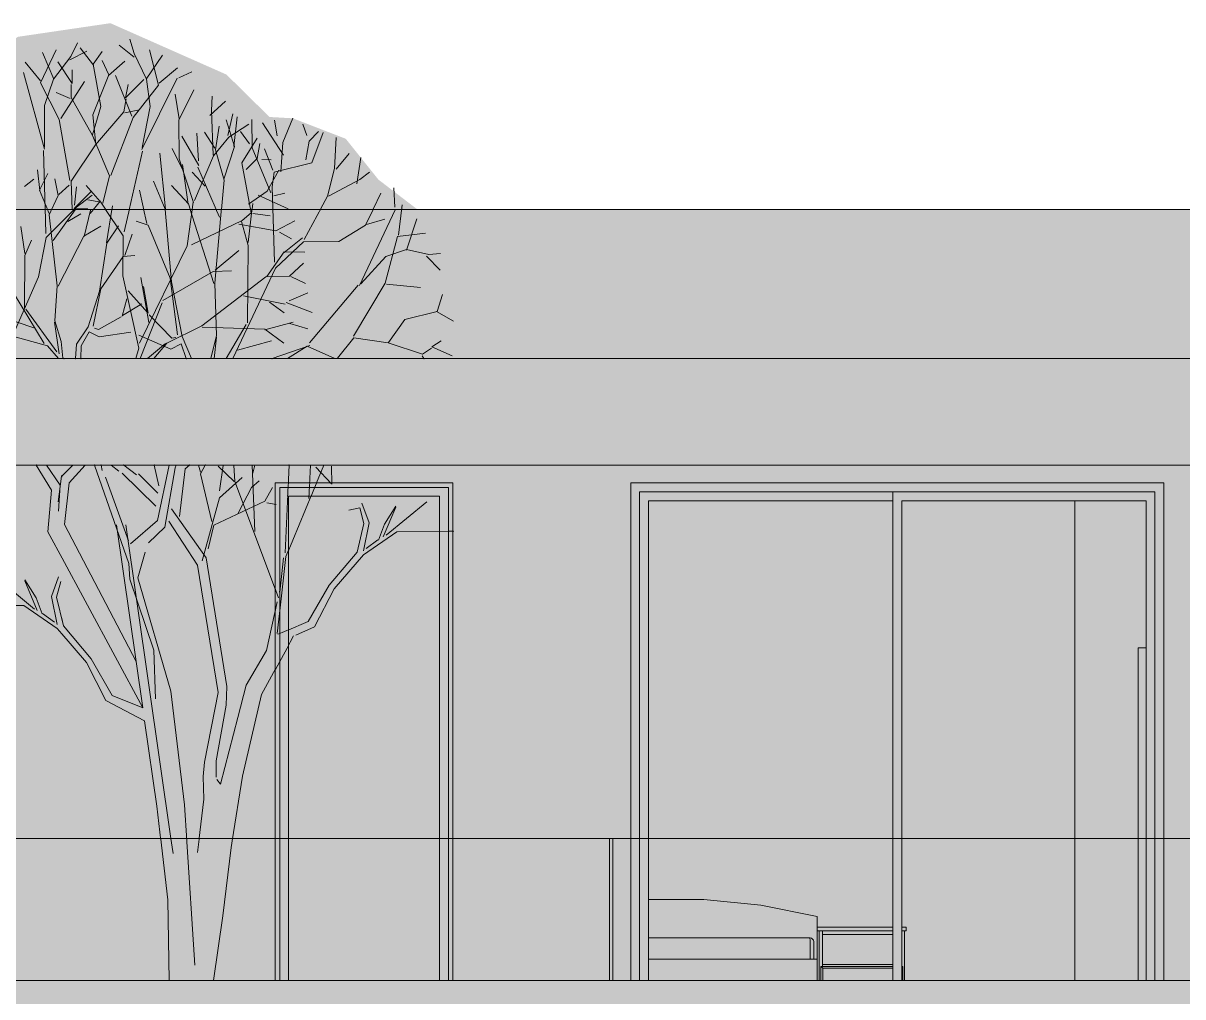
# Model space of a CAD drawing. Header units: centimetres. Extents: x -4381 to 5639, y -3920 to 4826.
# Drawn here: x 63.75 to 70.27, y 14.23 to 19.7 of the extents above; entities that cross this region are included whole.
import ezdxf
from ezdxf.xclip import XClip

# ---------------------------------------------------------------- set-up
doc = ezdxf.new("R2010")
doc.units = ezdxf.units.CM
doc.header["$MEASUREMENT"] = 0
doc.header["$XCLIPFRAME"] = 0
doc.set_wipeout_variables(frame=1)
doc.linetypes.add('Wipeout_Contour', pattern=[100, 0, -100])
for name, color, linetype, lineweight, true_color in [('00-TREES_Pen_No__185', 7, 'Continuous', 5, 0xbce39b), ('03-Personnages.2D_Pen_No__58', 7, 'Continuous', 5, 0xdf0000), ('Dalles_Pen_No__61', 7, 'Continuous', 5, 0x6a6a6a), ('Mur de clôture_Pen_No__112', 7, 'Continuous', 5, 0xd5aaaa), ('MURS CLOTURE_Pen_No__183', 7, 'Continuous', 5, 0xcaedab), ('Structural - Bearing_Pen_No__102', 7, 'Continuous', 5, 0xcccccc), ('Structural - Bearing_Pen_No__112', 7, 'Continuous', 5, 0xd5aaaa), ('Structural - Bearing_Pen_No__61', 7, 'Continuous', 5, 0x6a6a6a)]:
    doc.layers.add(name, color=color, linetype=linetype, lineweight=lineweight, true_color=true_color)
for name, color, linetype, lineweight in [('01- MOBILIER_Pen_No__1', 7, 'Continuous', 5), ('0_Pen_No__1', 7, 'Continuous', 5), ('Dalles_Pen_No__1', 7, 'Continuous', 5), ('Mur de clôture_Pen_No__7', 7, 'Continuous', 5), ('Structural - Bearing_Pen_No__1', 7, 'Continuous', 5), ('Structural - Bearing_Pen_No__18', 9, 'Continuous', 5), ('Structural - Bearing_Pen_No__7', 7, 'Continuous', 5), ('trees_Pen_No__1', 7, 'Continuous', 5)]:
    doc.layers.add(name, color=color, linetype=linetype, lineweight=lineweight)
for name, color, linetype in [('Dalles', 7, 'Continuous'), ('Drawing & Figure', 7, 'Continuous'), ('Mur de clôture', 7, 'Continuous'), ('Structural - Bearing', 7, 'Continuous')]:
    doc.layers.add(name, color=color, linetype=linetype)

# ---------------------------------------------------------------- blocks, each defined once
blk = doc.blocks.new('Drawing_10_10', base_point=(-363.0919, 10.6179))
at = {"layer": 'trees_Pen_No__1', "linetype": 'Continuous', "ltscale": 10}
for p, q in [((64.0541, 19.5931), (64.016, 19.5172)), ((64.3725, 19.5139), (64.2885, 19.5808)), ((64.3496, 19.6153), (64.3723, 19.5335)), ((63.8462, 19.3687), (63.9348, 19.5547)), ((63.9217, 19.3891), (63.8568, 19.5393)), ((64.016, 19.5172), (63.919, 19.3903)), ((64.012, 19.498), (64.1073, 19.5475)), ((64.1436, 19.4689), (64.0689, 19.5666)), ((64.1931, 19.5451), (64.1424, 19.474)), ((64.3723, 19.5335), (64.4429, 19.3902)), ((64.4401, 19.3895), (64.5328, 19.5244)), ((64.5102, 19.3549), (64.4592, 19.5546)), ((63.8452, 19.3806), (63.7594, 19.4851)), ((63.9435, 19.4869), (64.0243, 19.3646)), ((64.1424, 19.474), (64.1863, 19.2351)), ((64.194, 19.494), (64.23, 19.4144)), ((64.2279, 19.4097), (64.3201, 19.4911)), ((64.5135, 19.3664), (64.6179, 19.4524)), ((63.7509, 19.428), (63.8684, 18.9958)), ((63.919, 19.3903), (63.8686, 19.2419)), ((64.0243, 19.3646), (64.0248, 19.4414)), ((64.23, 19.4144), (64.1408, 19.1885)), ((64.3592, 19.1807), (64.2688, 19.4096)), ((64.4277, 19.3886), (64.3248, 19.2843)), ((64.6152, 19.3947), (64.4163, 18.9934)), ((64.4429, 19.3902), (64.4637, 19.2349)), ((64.6252, 19.3971), (64.6984, 19.431)), ((63.9518, 19.1633), (63.8462, 19.3687)), ((64.0127, 19.2802), (63.9336, 19.3144)), ((63.9607, 19.1686), (64.0936, 19.3757)), ((64.0194, 19.3594), (64.018, 19.2865)), ((64.3248, 19.2843), (64.3391, 19.3597)), ((64.3668, 19.1739), (64.5102, 19.3549)), ((64.7091, 19.3302), (64.6253, 19.1583)), ((64.018, 19.2865), (64.1386, 19.0727)), ((64.3286, 19.2782), (64.3159, 19.2064)), ((64.6266, 19.1658), (64.6037, 19.3046)), ((64.8876, 19.2649), (64.7984, 19.1844)), ((64.8126, 19.2948), (64.808, 19.2135)), ((63.8686, 19.2419), (63.8684, 19.0077)), ((64.1863, 19.2351), (64.1388, 19.0756)), ((64.1408, 19.1885), (64.1566, 19.0228)), ((64.3159, 19.2064), (64.1562, 19.02)), ((64.3199, 19.1992), (64.4041, 19.2175)), ((64.4637, 19.2349), (64.4187, 19.0051)), ((64.808, 19.2135), (64.8171, 18.9626)), ((64.9286, 19.1947), (64.8994, 19.0717)), ((64.0114, 18.819), (63.9518, 19.1633)), ((64.2418, 18.8476), (64.3668, 19.1739)), ((64.6253, 19.1583), (64.6263, 18.9411)), ((64.8506, 19.1258), (64.831, 18.9915)), ((64.9371, 19.0114), (64.8911, 19.1601)), ((64.9061, 19.0625), (65.0177, 19.137)), ((64.9345, 19.011), (64.9518, 19.1772)), ((65.0367, 19.004), (65.0348, 19.1633)), ((65.2132, 18.9615), (65.0958, 19.1441)), ((65.1772, 19.0713), (65.1637, 19.1582)), ((65.2658, 19.1694), (65.21, 19.0338)), ((65.3443, 19.072), (65.322, 19.1373)), ((64.1386, 19.0727), (64.2348, 18.8452)), ((64.7366, 18.9047), (64.6411, 19.0683)), ((64.7353, 18.9308), (64.7261, 19.085)), ((64.8268, 19.001), (64.7683, 19.0913)), ((64.8199, 18.9577), (64.9061, 19.0625)), ((65.0229, 19.0252), (64.9719, 19.0955)), ((65.0657, 19.0569), (64.9786, 18.9181)), ((65.4107, 19.096), (65.3571, 19.0416)), ((65.436, 19.0897), (65.3735, 18.9187)), ((65.501, 18.8871), (65.5096, 19.0621)), ((64.1562, 19.02), (64.0179, 18.8153)), ((64.6459, 18.8811), (64.587, 18.9997)), ((64.831, 18.9915), (64.8791, 18.8209)), ((64.8782, 18.8268), (64.9371, 19.0114)), ((65.1421, 18.7509), (65.0367, 19.004)), ((65.0802, 19.0283), (65.066, 18.9429)), ((65.1539, 18.8768), (65.107, 18.9973)), ((65.21, 19.0338), (65.1993, 18.8686)), ((65.3571, 19.0416), (65.3385, 18.9357)), ((64.6263, 18.9411), (64.7066, 18.695)), ((64.7126, 18.7067), (64.8199, 18.9577)), ((65.066, 18.9429), (65.0039, 18.8815)), ((65.0913, 18.9384), (65.1433, 18.935)), ((65.5837, 18.9722), (65.51, 18.8825)), ((65.6479, 18.9495), (65.6265, 18.8008)), ((63.8433, 18.7635), (63.8284, 18.8785)), ((63.8407, 18.7641), (63.8878, 18.858)), ((64.7725, 18.7868), (64.6993, 18.8669)), ((65.1872, 18.8779), (65.1206, 18.7601)), ((65.1605, 18.8668), (65.149, 18.7843)), ((65.3735, 18.9187), (65.1605, 18.8668)), ((65.4617, 18.732), (65.501, 18.8871)), ((65.6973, 18.8659), (65.6429, 18.8255)), ((63.7566, 18.7861), (63.8077, 18.8262)), ((63.9272, 18.8288), (63.9447, 18.7351)), ((63.9489, 18.7409), (64.0075, 18.7934)), ((64.2348, 18.8452), (64.197, 18.6911)), ((65.6429, 18.8255), (65.4662, 18.7305)), ((64.1821, 18.7011), (64.1033, 18.7907)), ((65.1586, 18.7337), (65.2212, 18.7489)), ((64.1862, 18.6968), (64.1119, 18.7108))]:
    blk.add_line(p, q, dxfattribs=at)
at = {"color": 254, "linetype": 'Wipeout_Contour', "lineweight": 0, "ltscale": 1011.34748}
blk.add_wipeout([(55.8299, 17.0562), (63.414, 17.0562), (63.6669, 16.9762), (63.6669, 17.2179), (61.6669, 17.2179), (61.6669, 17.8179), (90.2669, 17.8179), (90.2669, 17.5562), (90.5136, 17.5562), (95.2031, 18.0562), (96.0934, 18.0562), (96.0934, 18.6562), (55.8299, 18.6562)], dxfattribs=at).dxf.layer = 'Mur de clôture'
at = {"color": 254, "linetype": 'Wipeout_Contour', "lineweight": 0, "ltscale": 275.613456}
blk.add_wipeout([(61.6669, 14.3179), (61.6669, 14.1179), (73.1669, 14.1179), (73.1669, 14.3179)], dxfattribs=at).dxf.layer = 'Structural - Bearing'
at = {"layer": 'Mur de clôture_Pen_No__112', "linetype": 'Continuous', "ltscale": 10}
blk.add_hatch(color=256, dxfattribs=at).paths.add_polyline_path([(55.8299, 17.0562), (63.414, 17.0562), (63.6669, 16.9762), (63.6669, 17.2179), (61.6669, 17.2179), (61.6669, 17.8179), (90.2669, 17.8179), (90.2669, 17.5562), (90.5136, 17.5562), (95.2031, 18.0562), (96.0934, 18.0562), (96.0934, 18.6562), (55.8299, 18.6562)])
at = {"layer": 'Structural - Bearing_Pen_No__61', "linetype": 'Continuous', "ltscale": 10}
blk.add_hatch(color=256, dxfattribs=at).paths.add_polyline_path([(61.6669, 14.3179), (61.6669, 14.1179), (73.1669, 14.1179), (73.1669, 14.3179)])
at = {"layer": 'Mur de clôture_Pen_No__7', "linetype": 'Continuous', "ltscale": 10}
blk.add_line((55.8299, 18.6562), (96.0934, 18.6562), dxfattribs=at)
at = {"layer": 'trees_Pen_No__1', "linetype": 'Continuous', "ltscale": 10}
for p, q in [((63.8756, 18.5219), (63.863, 18.9886)), ((64.3177, 18.5298), (64.4202, 18.9853)), ((64.5497, 18.6587), (64.5183, 18.9733)), ((64.6763, 18.6856), (64.6442, 18.9092)), ((64.8534, 18.613), (64.7316, 18.8939)), ((64.9786, 18.9181), (65.0307, 18.6384)), ((64.0179, 18.8153), (64.0252, 18.6569)), ((64.547, 18.6583), (64.482, 18.8163)), ((64.8791, 18.8209), (64.8262, 18.2413)), ((63.8962, 18.6305), (63.8407, 18.7641)), ((63.9447, 18.7351), (63.8952, 18.6266)), ((64.0362, 18.6624), (64.1322, 18.7591)), ((64.0379, 18.6798), (64.0489, 18.7829)), ((64.0417, 18.6638), (64.1364, 18.7364)), ((64.4435, 18.5783), (64.4025, 18.7641)), ((64.6786, 18.688), (64.5831, 18.791)), ((65.1206, 18.7601), (65.0162, 18.6866)), ((65.0717, 18.7375), (65.2394, 18.6607)), ((65.149, 18.7843), (65.1637, 18.3602)), ((65.3296, 18.4876), (65.4617, 18.732)), ((65.7614, 18.7482), (65.6749, 18.5676)), ((65.8398, 18.6689), (65.8351, 18.7773)), ((64.125, 18.6331), (64.1844, 18.7046)), ((64.3112, 18.5078), (64.1862, 18.6968)), ((64.2166, 18.4683), (64.2515, 18.6766)), ((64.671, 18.451), (64.7057, 18.6971)), ((64.821, 18.2405), (64.6786, 18.688)), ((65.0143, 18.47), (65.0402, 18.6891)), ((65.8614, 18.5125), (65.8807, 18.6831)), ((63.8777, 18.499), (64.0369, 18.6603)), ((63.8952, 18.6266), (63.9396, 18.2265)), ((63.9178, 18.4821), (64.0411, 18.6543)), ((63.9995, 18.5879), (64.0723, 18.6313)), ((64.0369, 18.6603), (64.1124, 18.6597)), ((64.0926, 18.5052), (64.127, 18.6518)), ((64.5836, 18.2496), (64.547, 18.6583)), ((65.0307, 18.6384), (64.9811, 18.5943)), ((65.04, 18.634), (65.1383, 18.6207)), ((65.8419, 18.6551), (65.6412, 18.2292)), ((65.6795, 18.5723), (65.7841, 18.602)), ((65.9055, 18.4282), (65.9631, 18.6044)), ((63.758, 18.409), (63.7353, 18.5611)), ((64.0904, 18.5071), (64.1855, 18.5628)), ((64.2192, 18.4677), (64.2851, 18.5651)), ((64.452, 18.5674), (64.3851, 18.5898)), ((64.5763, 18.2707), (64.452, 18.5674)), ((64.9811, 18.5943), (64.696, 18.4572)), ((64.9619, 18.5736), (65.1712, 18.5371)), ((65.0139, 18.4534), (64.9769, 18.588)), ((65.1712, 18.5371), (65.2768, 18.5931)), ((65.6749, 18.5676), (65.5245, 18.4765)), ((63.7581, 18.3977), (63.7961, 18.4834)), ((63.8356, 18.2782), (63.8777, 18.499)), ((63.9448, 18.2251), (64.0904, 18.5071)), ((64.178, 18.1963), (64.2192, 18.4677)), ((64.3098, 18.283), (64.3112, 18.5078)), ((64.3198, 18.3982), (64.3625, 18.518)), ((65.1691, 18.3255), (65.3256, 18.4746)), ((65.1907, 18.5281), (65.2577, 18.4913)), ((65.2172, 18.4146), (65.3196, 18.4966)), ((65.5245, 18.4765), (65.3239, 18.4749)), ((65.7847, 18.2425), (65.8547, 18.5034)), ((65.8547, 18.5034), (66.0122, 18.5228)), ((64.4024, 17.9043), (64.671, 18.451)), ((64.8289, 18.3145), (64.9625, 18.4264)), ((65.0103, 18.019), (65.0139, 18.4534)), ((65.1189, 18.2784), (65.2164, 18.418)), ((65.2164, 18.418), (65.333, 18.4161)), ((65.9049, 18.4321), (65.7897, 18.3927)), ((66.0309, 18.4024), (65.9049, 18.4321)), ((66.0961, 18.408), (66.0309, 18.4024)), ((63.756, 18.1031), (63.7581, 18.3977)), ((64.1855, 18.2096), (64.3114, 18.3921)), ((64.3114, 18.3921), (64.3773, 18.3974)), ((65.3268, 18.354), (65.2464, 18.2809)), ((65.7897, 18.3927), (65.6483, 18.2372)), ((66.0173, 18.3943), (66.0957, 18.315)), ((63.8661, 17.9028), (63.6041, 18.334)), ((63.6681, 17.8958), (63.8356, 18.2782)), ((64.4003, 17.8754), (64.3098, 18.283)), ((64.4549, 18.0214), (64.4114, 18.2734)), ((64.5336, 18.1447), (64.8181, 18.3079)), ((64.6165, 17.9514), (64.5763, 18.2707)), ((65.1146, 18.2774), (64.7545, 18.0008)), ((64.8181, 18.3079), (64.9216, 18.312)), ((65.2464, 18.2809), (65.1146, 18.2774)), ((65.2543, 18.2793), (65.3374, 18.2407)), ((63.9396, 18.2265), (63.9268, 18.0291)), ((64.1419, 17.9993), (64.1855, 18.2096)), ((64.452, 18.0724), (64.4261, 18.2221)), ((64.6437, 17.9413), (64.5836, 18.2496)), ((64.8262, 18.2413), (64.8355, 17.9477)), ((65.3589, 17.9056), (65.634, 18.2308)), ((65.6074, 17.9433), (65.7847, 18.2425)), ((65.7924, 18.2356), (65.9851, 18.2169)), ((64.1151, 17.9965), (64.178, 18.1963)), ((64.3049, 18.057), (64.3323, 18.1545)), ((64.4488, 18.076), (64.3393, 18.1991)), ((64.9882, 18.17), (65.2224, 18.1236)), ((65.2452, 18.1416), (65.3504, 18.1868)), ((66.1076, 18.1774), (66.078, 18.0821)), ((63.9381, 17.8559), (63.7634, 18.0955)), ((64.3081, 18.059), (64.4172, 18.1262)), ((65.1354, 18.1345), (65.2177, 18.0743)), ((65.2275, 18.1337), (65.3739, 18.0767)), ((66.078, 18.0821), (65.8962, 18.0368)), ((66.074, 18.0815), (66.1701, 18.0271)), ((63.808, 17.9911), (63.6214, 18.0539)), ((63.9268, 18.0291), (63.9623, 17.9142)), ((64.1732, 17.9818), (64.2994, 18.0516)), ((64.5843, 17.9325), (64.4575, 18.0631)), ((65.1078, 17.9798), (65.2679, 18.0223)), ((65.2487, 18.0141), (65.3506, 17.9854)), ((65.8962, 18.0368), (65.8043, 17.908)), ((63.8847, 17.8899), (63.575, 17.9752)), ((64.0479, 17.8994), (64.1151, 17.9965)), ((64.1201, 17.9677), (64.0753, 17.8884)), ((64.1763, 17.9398), (64.1201, 17.9677)), ((64.1499, 17.9877), (64.1732, 17.9818)), ((64.3547, 17.9661), (64.1763, 17.9398)), ((64.3997, 17.9495), (64.5804, 17.8713)), ((64.7545, 18.0008), (64.5576, 17.9048)), ((64.7561, 17.9941), (65.1084, 17.9835)), ((65.1084, 17.9835), (65.2149, 17.9043)), ((64.5804, 17.8713), (64.6379, 17.9001)), ((64.6081, 17.936), (64.5843, 17.9325)), ((64.9554, 17.8655), (65.146, 17.9168)), ((65.8024, 17.9066), (65.6084, 17.9333)), ((66.0478, 17.884), (66.1005, 17.9173))]:
    blk.add_line(p, q, dxfattribs=at)
at = {"color": 254, "linetype": 'Wipeout_Contour', "lineweight": 0, "ltscale": 263.362757}
blk.add_wipeout([(63.9669, 17.2179), (63.6669, 17.2179), (63.6669, 15.1179), (63.9669, 15.1179)], dxfattribs=at).dxf.layer = 'Structural - Bearing'
at = {"layer": 'Structural - Bearing_Pen_No__112', "linetype": 'Continuous', "ltscale": 10}
blk.add_hatch(color=256, dxfattribs=at).paths.add_polyline_path([(63.9669, 17.2179), (63.6669, 17.2179), (63.6669, 15.1179), (63.9669, 15.1179)])
at = {"layer": 'trees_Pen_No__1', "linetype": 'Continuous', "ltscale": 10}
for p, q in [((63.908, 17.0769), (63.8873, 16.8422)), ((63.8124, 16.4084), (63.5828, 16.5961)), ((63.7576, 16.5731), (63.821, 16.471)), ((63.8275, 16.4002), (63.758, 16.5662)), ((63.821, 16.471), (63.8547, 16.3812)), ((63.7521, 16.4278), (63.4309, 16.432)), ((63.9241, 16.335), (63.8577, 16.3839))]:
    blk.add_line(p, q, dxfattribs=at)
at = {"color": 254, "linetype": 'Wipeout_Contour', "lineweight": 0, "ltscale": 278.548799}
blk.add_wipeout([(61.6669, 17.6179), (61.6669, 17.2179), (73.1669, 17.2179), (73.1669, 17.6179)], dxfattribs=at).dxf.layer = 'Dalles'
at = {"layer": 'Dalles_Pen_No__61', "linetype": 'Continuous', "ltscale": 10}
blk.add_hatch(color=256, dxfattribs=at).paths.add_polyline_path([(61.6669, 17.6179), (61.6669, 17.2179), (73.1669, 17.2179), (73.1669, 17.6179)])
at = {"layer": 'trees_Pen_No__1', "linetype": 'Continuous', "ltscale": 10}
blk.add_line((63.8221, 17.2179), (63.908, 17.0769), dxfattribs=at)
blk.add_point((63.8221, 17.2179), dxfattribs=at)
at = {"color": 254, "linetype": 'Wipeout_Contour', "lineweight": 0, "ltscale": 278.852587}
blk.add_wipeout([(61.6669, 17.8179), (61.6669, 17.6179), (73.1669, 17.6179), (73.1669, 17.8179)], dxfattribs=at).dxf.layer = 'Structural - Bearing'
at = {"color": 254, "linetype": 'Wipeout_Contour', "lineweight": 0, "ltscale": 830.991259}
blk.add_wipeout([(63.9669, 15.1179), (65.1669, 15.1179), (65.1669, 17.1179), (66.1669, 17.1179), (66.1669, 15.1179), (67.1669, 15.1179), (67.1669, 17.1179), (70.1669, 17.1179), (70.1669, 15.1179), (71.1669, 15.1179), (71.1669, 17.2179), (63.9669, 17.2179)], dxfattribs=at).dxf.layer = 'Structural - Bearing'
at = {"layer": 'MURS CLOTURE_Pen_No__183', "linetype": 'Continuous', "lineweight": 0, "ltscale": 10, "true_color": 0xd1ebba}
blk.add_hatch(color=254, dxfattribs=at).paths.add_polyline_path([(62.8625, 18.6615), (62.8159, 18.1544), (63.0432, 17.8179), (65.7398, 17.8179), (66.1772, 17.8179), (66.2173, 17.9461), (66.1407, 18.2474), (66.0079, 18.6252), (65.7475, 18.8244), (65.5636, 19.0542), (65.2658, 19.1694), (65.1347, 19.1767), (64.8924, 19.4155), (64.2395, 19.7045), (63.7191, 19.6279), (63.373, 19.3902), (63.2574, 19.1584), (63.2494, 19.1624), (63.2188, 19.0812), (62.959, 18.7932), (62.9643, 18.7813)])
at = {"layer": 'Structural - Bearing_Pen_No__112', "linetype": 'Continuous', "ltscale": 10}
blk.add_hatch(color=256, dxfattribs=at).paths.add_polyline_path([(63.9669, 15.1179), (65.1669, 15.1179), (65.1669, 17.1179), (66.1669, 17.1179), (66.1669, 15.1179), (67.1669, 15.1179), (67.1669, 17.1179), (70.1669, 17.1179), (70.1669, 15.1179), (71.1669, 15.1179), (71.1669, 17.2179), (63.9669, 17.2179)])
at = {"layer": 'Structural - Bearing_Pen_No__61', "linetype": 'Continuous', "ltscale": 10}
blk.add_hatch(color=256, dxfattribs=at).paths.add_polyline_path([(61.6669, 17.8179), (61.6669, 17.6179), (73.1669, 17.6179), (73.1669, 17.8179)])
at = {"layer": '0_Pen_No__1', "linetype": 'Continuous', "ltscale": 10}
for p, q in [((61.6669, 17.8179), (73.1769, 17.8179)), ((61.6669, 17.8179), (73.1669, 17.8179)), ((61.6669, 17.2179), (73.1769, 17.2179)), ((61.6669, 17.2179), (73.1669, 17.2179))]:
    blk.add_line(p, q, dxfattribs=at)
at = {"layer": 'Dalles_Pen_No__1', "linetype": 'Continuous', "ltscale": 10}
blk.add_line((73.1669, 17.2179), (61.6669, 17.2179), dxfattribs=at)
at = {"layer": 'Structural - Bearing_Pen_No__1', "linetype": 'Continuous', "ltscale": 10}
blk.add_line((73.1669, 17.8179), (61.6669, 17.8179), dxfattribs=at)
at = {"layer": 'trees_Pen_No__1', "linetype": 'Continuous', "ltscale": 10}
for p, q in [((64.9277, 17.8179), (65.1691, 18.3255)), ((64.4067, 17.8179), (64.5305, 18.1318)), ((63.9507, 17.8442), (63.9254, 18.0223)), ((64.8917, 17.8179), (65.0026, 18.0095)), ((64.8355, 17.9477), (64.8047, 17.8179)), ((63.9469, 17.8179), (63.8847, 17.8899)), ((63.9623, 17.9142), (63.9721, 17.8189)), ((64.0433, 17.8179), (64.0479, 17.8994)), ((64.0753, 17.8884), (64.0739, 17.8179)), ((64.4475, 17.8179), (64.5503, 17.9026)), ((64.5576, 17.9048), (64.4831, 17.8179)), ((64.6379, 17.9001), (64.6664, 17.8179)), ((64.6955, 17.8179), (64.6437, 17.9413)), ((64.8232, 17.8179), (64.8367, 17.9373)), ((65.1493, 17.8179), (65.3611, 17.8917)), ((65.235, 17.8179), (65.3462, 17.8879)), ((65.3462, 17.8879), (65.5022, 17.8179)), ((65.6084, 17.9333), (65.5166, 17.8193)), ((65.9963, 17.8427), (65.8024, 17.9066)), ((66.1632, 17.8323), (66.0478, 17.884)), ((63.9781, 17.8179), (63.9758, 17.8207)), ((64.3826, 17.8179), (64.4003, 17.8754)), ((65.994, 17.8332), (66.0035, 17.8179)), ((66.0461, 17.8755), (65.9963, 17.8427)), ((63.9568, 17.1059), (63.8799, 17.2179)), ((63.9643, 17.1562), (64.0274, 17.2179)), ((64.0978, 17.2179), (64.0066, 17.1184)), ((64.1491, 17.2179), (64.3434, 16.6649)), ((64.1925, 17.1877), (64.187, 17.2179)), ((64.2871, 17.1833), (64.244, 17.2179)), ((64.3049, 17.1724), (64.4948, 16.9869)), ((64.3149, 17.2179), (64.3866, 17.1636)), ((64.3978, 17.1688), (64.507, 17.0596)), ((64.5119, 17.1014), (64.486, 17.2179)), ((64.5698, 17.2179), (64.5039, 16.9063)), ((64.5462, 16.8681), (64.6035, 17.202)), ((64.6035, 17.202), (64.6095, 17.2179)), ((64.629, 16.9289), (64.6609, 17.1973)), ((64.6609, 17.2164), (64.6609, 17.2179)), ((64.6609, 17.1973), (64.6838, 17.2179)), ((64.7461, 17.1781), (64.7359, 17.2179)), ((64.7461, 17.1685), (64.7735, 17.2179)), ((64.81, 16.9002), (64.7461, 17.1685)), ((64.9354, 17.1251), (64.8465, 17.2124)), ((64.8525, 17.0727), (64.8738, 17.2164)), ((64.9395, 17.1251), (64.9332, 17.2179)), ((65.0526, 16.8451), (65.0374, 17.2179)), ((65.0405, 17.1724), (65.0512, 17.2179)), ((65.4285, 17.216), (65.4288, 17.2179)), ((63.9451, 17.0107), (63.9643, 17.1562)), ((63.9476, 16.9594), (63.9568, 17.1059)), ((64.0066, 17.1184), (63.9816, 16.8841)), ((64.3417, 16.7915), (64.2126, 17.1496)), ((64.8525, 17.0344), (64.9803, 17.1493)), ((65.0335, 17.0918), (65.0761, 17.1302)), ((64.7567, 16.6798), (64.8525, 17.0344)), ((64.959, 16.9481), (65.0335, 17.0918)), ((64.5838, 16.9724), (64.7778, 16.696)), ((64.8206, 16.881), (65.108, 17.0152)), ((64.5039, 16.9063), (64.3517, 16.7745)), ((64.5676, 16.9033), (64.7293, 16.656)), ((63.8873, 16.8422), (64.4214, 15.8521)), ((63.9816, 16.8841), (64.3839, 16.1124)), ((64.4214, 15.8521), (64.2736, 16.8817)), ((64.4531, 16.7815), (64.5462, 16.8681)), ((64.7887, 16.7469), (64.8206, 16.881)), ((64.4345, 16.7282), (64.3947, 16.5833)), ((64.3434, 16.6649), (64.3494, 16.5756)), ((64.7293, 16.656), (64.8465, 15.9395)), ((64.7778, 16.696), (64.895, 15.9722)), ((63.9076, 16.4783), (63.948, 16.5892)), ((64.3494, 16.5756), (64.4835, 16.1762)), ((64.3947, 16.5833), (64.579, 15.9463)), ((63.9602, 16.5627), (63.9369, 16.4745)), ((63.9394, 16.3213), (63.9076, 16.4783)), ((63.9369, 16.4745), (63.9755, 16.3136)), ((63.9396, 16.2987), (63.7521, 16.4278)), ((63.9755, 16.3136), (64.1314, 16.1283)), ((64.105, 16.1068), (63.9396, 16.2987)), ((64.1314, 16.1283), (64.2503, 15.9227)), ((64.4835, 16.1762), (64.4934, 15.903)), ((65.1173, 16.1759), (65.0041, 15.9795)), ((64.2145, 15.8931), (64.105, 16.1068)), ((64.2503, 15.9227), (64.4214, 15.8521)), ((64.579, 15.9463), (64.6566, 15.3075)), ((64.8465, 15.9395), (64.7697, 15.5467)), ((64.895, 15.9722), (64.891, 15.8668)), ((65.0041, 15.9795), (64.9556, 15.7977)), ((65.0905, 15.9277), (64.983, 15.4675)), ((64.4318, 15.7793), (64.2145, 15.8931)), ((64.891, 15.8668), (64.8344, 15.554)), ((64.9556, 15.7977), (64.8586, 15.4231)), ((64.5007, 15.2994), (64.4318, 15.7793)), ((64.7697, 15.5467), (64.7616, 15.4667)), ((64.8344, 15.554), (64.8344, 15.4631)), ((64.7616, 15.4667), (64.7656, 15.3394)), ((64.8586, 15.4231), (64.8384, 15.4485))]:
    blk.add_line(p, q, dxfattribs=at)
for p in [(63.9781, 17.8179), (64.0433, 17.8179), (64.0739, 17.8179), (64.6664, 17.8179), (65.1493, 17.8179), (66.0035, 17.8179), (64.1491, 17.2179), (64.187, 17.2179), (64.3149, 17.2179), (64.486, 17.2179), (64.6838, 17.2179), (64.7735, 17.2179), (65.245, 17.2179)]:
    blk.add_point(p, dxfattribs=at)
at = {"color": 254, "linetype": 'Wipeout_Contour', "lineweight": 0, "ltscale": 275.99549}
blk.add_wipeout([(61.9469, 14.3179), (72.8669, 14.3179), (72.8669, 15.1179), (61.9469, 15.1179)], dxfattribs=at).dxf.layer = 'Structural - Bearing'
at = {"layer": 'Structural - Bearing_Pen_No__102', "linetype": 'Continuous', "ltscale": 10}
blk.add_hatch(color=256, dxfattribs=at).paths.add_polyline_path([(61.9469, 14.3179), (72.8669, 14.3179), (72.8669, 15.1179), (61.9469, 15.1179)])
at = {"layer": '01- MOBILIER_Pen_No__1', "linetype": 'Continuous', "ltscale": 10}
for p, q in [((67.2669, 14.7739), (67.5785, 14.7739)), ((67.5785, 14.7739), (67.9001, 14.7418)), ((67.9001, 14.7418), (68.2169, 14.6779)), ((68.2169, 14.6779), (68.2169, 14.6179)), ((68.6419, 14.6179), (68.2169, 14.6179)), ((68.2169, 14.5979), (68.2169, 14.6179)), ((68.7169, 14.6179), (68.6919, 14.6179)), ((68.7169, 14.5979), (68.7169, 14.6179)), ((67.2669, 14.5579), (68.1749, 14.5579)), ((68.1757, 14.5563), (68.1749, 14.5579)), ((68.1749, 14.5579), (68.1766, 14.5579)), ((68.1767, 14.5455), (68.1757, 14.5563)), ((68.1769, 14.5579), (68.1766, 14.5579)), ((68.1766, 14.5579), (68.1769, 14.5579)), ((68.1771, 14.5578), (68.1769, 14.5579)), ((68.1845, 14.5563), (68.1771, 14.5578)), ((68.1845, 14.5563), (68.1954, 14.5455)), ((68.2169, 14.5979), (68.2169, 14.4379)), ((68.6419, 14.5979), (68.2169, 14.5979)), ((68.2269, 14.3179), (68.2269, 14.5979)), ((68.2469, 14.5779), (68.2469, 14.5979)), ((68.2469, 14.4079), (68.2469, 14.5779)), ((68.6419, 14.5779), (68.2469, 14.5779)), ((68.7169, 14.5979), (68.6919, 14.5979)), ((68.7069, 14.3179), (68.7069, 14.5979)), ((68.1769, 14.5379), (68.1767, 14.5455)), ((68.1769, 14.4679), (68.1769, 14.5379)), ((68.1954, 14.5455), (68.1969, 14.5379)), ((68.1969, 14.5379), (68.1969, 14.4679)), ((68.2169, 14.4379), (67.2669, 14.4379)), ((68.1769, 14.4679), (68.1769, 14.4379)), ((68.1969, 14.4379), (68.1969, 14.4679)), ((68.2169, 14.3179), (68.2169, 14.4379)), ((68.6419, 14.3979), (68.2374, 14.3979)), ((68.2374, 14.3979), (68.2374, 14.3179)), ((68.2474, 14.3879), (68.2374, 14.3979)), ((68.6419, 14.4079), (68.2469, 14.4079)), ((68.2469, 14.3979), (68.2469, 14.4079)), ((68.6419, 14.3879), (68.2474, 14.3879)), ((68.2474, 14.3879), (68.2474, 14.3179)), ((68.6974, 14.3979), (68.6919, 14.3979)), ((68.6974, 14.3979), (68.6919, 14.3924)), ((68.6974, 14.3179), (68.6974, 14.3979))]:
    blk.add_line(p, q, dxfattribs=at)
at = {"layer": 'Structural - Bearing_Pen_No__1', "linetype": 'Continuous', "ltscale": 10}
for p, q in [((67.0469, 15.1179), (67.0469, 14.3179)), ((67.0669, 14.3179), (67.0669, 15.1179)), ((73.1669, 14.3179), (61.6669, 14.3179))]:
    blk.add_line(p, q, dxfattribs=at)
at = {"layer": 'trees_Pen_No__1', "linetype": 'Continuous', "ltscale": 10}
for p, q in [((64.5919, 15.0322), (64.3264, 16.8817)), ((64.983, 15.4675), (64.9186, 15.0657)), ((64.7656, 15.3394), (64.7293, 15.0376)), ((64.5632, 14.7713), (64.5007, 15.2994)), ((64.6566, 15.3075), (64.7136, 14.4051)), ((64.9186, 15.0657), (64.8716, 14.6823)), ((64.5707, 14.3179), (64.5632, 14.7713)), ((64.8716, 14.6823), (64.8204, 14.3179))]:
    blk.add_line(p, q, dxfattribs=at)
at = {"color": 254, "linetype": 'Wipeout_Contour', "lineweight": 0, "ltscale": 268.573973}
blk.add_wipeout([(65.1669, 17.0679), (65.1669, 15.1179), (65.1919, 15.1179), (65.1919, 17.0679)], dxfattribs=at).dxf.layer = 'Structural - Bearing'
at = {"color": 254, "linetype": 'Wipeout_Contour', "lineweight": 0, "ltscale": 272.361631}
blk.add_wipeout([(66.1669, 17.0679), (66.1419, 17.0679), (66.1419, 15.1179), (66.1669, 15.1179)], dxfattribs=at).dxf.layer = 'Structural - Bearing'
at = {"color": 254, "linetype": 'Wipeout_Contour', "lineweight": 0, "ltscale": 276.395433}
blk.add_wipeout([(67.1669, 17.0679), (67.1669, 15.1179), (67.2169, 15.1179), (67.2169, 17.0679)], dxfattribs=at).dxf.layer = 'Structural - Bearing'
at = {"color": 254, "linetype": 'Wipeout_Contour', "lineweight": 0, "ltscale": 287.883293}
blk.add_wipeout([(70.1669, 17.0679), (70.1169, 17.0679), (70.1169, 15.1179), (70.1669, 15.1179)], dxfattribs=at).dxf.layer = 'Structural - Bearing'
at = {"layer": 'Structural - Bearing_Pen_No__18', "linetype": 'Continuous', "ltscale": 10}
for points in [[(65.1669, 17.0679), (65.1669, 15.1179), (65.1919, 15.1179), (65.1919, 17.0679)], [(66.1669, 17.0679), (66.1419, 17.0679), (66.1419, 15.1179), (66.1669, 15.1179)], [(67.1669, 17.0679), (67.1669, 15.1179), (67.2169, 15.1179), (67.2169, 17.0679)], [(70.1669, 17.0679), (70.1169, 17.0679), (70.1169, 15.1179), (70.1669, 15.1179)]]:
    blk.add_hatch(color=256, dxfattribs=at).paths.add_polyline_path(points)
at = {"color": 254, "linetype": 'Wipeout_Contour', "lineweight": 0, "ltscale": 542.585246}
blk.add_wipeout([(66.1669, 17.1179), (65.1669, 17.1179), (65.1669, 17.0679), (65.1919, 17.0679), (65.1919, 17.0929), (66.1419, 17.0929), (66.1419, 17.0679), (66.1669, 17.0679)], dxfattribs=at).dxf.layer = 'Structural - Bearing'
at = {"color": 254, "linetype": 'Wipeout_Contour', "lineweight": 0, "ltscale": 424.325346}
blk.add_wipeout([(67.2169, 17.0679), (70.1169, 17.0679), (70.1669, 17.0679), (70.1669, 17.1179), (67.1669, 17.1179), (67.1669, 17.0679)], dxfattribs=at).dxf.layer = 'Structural - Bearing'
at = {"color": 254, "linetype": 'Wipeout_Contour', "lineweight": 0, "ltscale": 276.565528}
blk.add_wipeout([(67.2169, 17.0179), (67.2169, 15.1179), (67.2669, 15.1179), (67.2669, 17.0179)], dxfattribs=at).dxf.layer = 'Structural - Bearing'
at = {"color": 254, "linetype": 'Wipeout_Contour', "lineweight": 0, "ltscale": 287.664907}
blk.add_wipeout([(70.1169, 17.0179), (70.0669, 17.0179), (70.0669, 15.1179), (70.1169, 15.1179)], dxfattribs=at).dxf.layer = 'Structural - Bearing'
at = {"layer": 'Structural - Bearing_Pen_No__18', "linetype": 'Continuous', "ltscale": 10}
for points in [[(66.1669, 17.1179), (65.1669, 17.1179), (65.1669, 17.0679), (65.1919, 17.0679), (65.1919, 17.0929), (66.1419, 17.0929), (66.1419, 17.0679), (66.1669, 17.0679)], [(67.2169, 17.0679), (70.1169, 17.0679), (70.1669, 17.0679), (70.1669, 17.1179), (67.1669, 17.1179), (67.1669, 17.0679)], [(67.2169, 17.0179), (67.2169, 15.1179), (67.2669, 15.1179), (67.2669, 17.0179)], [(70.1169, 17.0179), (70.0669, 17.0179), (70.0669, 15.1179), (70.1169, 15.1179)]]:
    blk.add_hatch(color=256, dxfattribs=at).paths.add_polyline_path(points)
at = {"layer": 'Structural - Bearing_Pen_No__1', "linetype": 'Continuous', "ltscale": 10}
for p, q in [((67.1669, 17.1179), (67.1669, 14.3179)), ((70.1669, 17.1179), (67.1669, 17.1179)), ((70.1669, 14.3179), (70.1669, 17.1179))]:
    blk.add_line(p, q, dxfattribs=at)
at = {"layer": 'trees_Pen_No__1', "linetype": 'Continuous', "ltscale": 10}
blk.add_line((65.108, 17.0152), (65.1506, 17.0918), dxfattribs=at)
at = {"color": 254, "linetype": 'Wipeout_Contour', "lineweight": 0, "ltscale": 268.706948}
blk.add_wipeout([(65.1919, 17.0429), (65.1919, 15.1179), (65.2419, 15.1179), (65.2419, 17.0429)], dxfattribs=at).dxf.layer = 'Structural - Bearing'
at = {"color": 254, "linetype": 'Wipeout_Contour', "lineweight": 0, "ltscale": 272.203409}
blk.add_wipeout([(66.0919, 17.0429), (66.0919, 15.1179), (66.1419, 15.1179), (66.1419, 17.0429)], dxfattribs=at).dxf.layer = 'Structural - Bearing'
at = {"color": 254, "linetype": 'Wipeout_Contour', "lineweight": 0, "ltscale": 349.858667}
blk.add_wipeout([(67.2169, 17.0179), (67.2669, 17.0179), (68.6419, 17.0179), (68.6419, 17.0679), (67.2169, 17.0679)], dxfattribs=at).dxf.layer = 'Structural - Bearing'
at = {"layer": 'Structural - Bearing_Pen_No__18', "linetype": 'Continuous', "ltscale": 10}
for points in [[(65.1919, 17.0429), (65.1919, 15.1179), (65.2419, 15.1179), (65.2419, 17.0429)], [(66.0919, 17.0429), (66.0919, 15.1179), (66.1419, 15.1179), (66.1419, 17.0429)], [(67.2169, 17.0179), (67.2669, 17.0179), (68.6419, 17.0179), (68.6419, 17.0679), (67.2169, 17.0679)]]:
    blk.add_hatch(color=256, dxfattribs=at).paths.add_polyline_path(points)
at = {"layer": 'Structural - Bearing_Pen_No__1', "linetype": 'Continuous', "ltscale": 10}
blk.add_line((67.2169, 17.0679), (67.2169, 14.3179), dxfattribs=at)
at = {"layer": 'trees_Pen_No__1', "linetype": 'Continuous', "ltscale": 10}
for p, q in [((65.1187, 17.0056), (65.1719, 16.996)), ((65.1779, 16.4487), (65.1173, 16.1759))]:
    blk.add_line(p, q, dxfattribs=at)
at = {"color": 254, "linetype": 'Wipeout_Contour', "lineweight": 0, "ltscale": 406.83626}
blk.add_wipeout([(65.1919, 17.0429), (65.2419, 17.0429), (66.0919, 17.0429), (66.1419, 17.0429), (66.1419, 17.0929), (65.1919, 17.0929)], dxfattribs=at).dxf.layer = 'Structural - Bearing'
at = {"color": 254, "linetype": 'Wipeout_Contour', "lineweight": 0, "ltscale": 279.334578}
blk.add_wipeout([(67.2669, 17.0179), (67.2669, 15.1179), (68.6419, 15.1179), (68.6419, 17.0179)], dxfattribs=at).dxf.layer = 'Structural - Bearing'
at = {"layer": 'Structural - Bearing_Pen_No__102', "linetype": 'Continuous', "ltscale": 10}
blk.add_hatch(color=256, dxfattribs=at).paths.add_polyline_path([(67.2669, 17.0179), (67.2669, 15.1179), (68.6419, 15.1179), (68.6419, 17.0179)])
at = {"layer": 'Structural - Bearing_Pen_No__18', "linetype": 'Continuous', "ltscale": 10}
blk.add_hatch(color=256, dxfattribs=at).paths.add_polyline_path([(65.1919, 17.0429), (65.2419, 17.0429), (66.0919, 17.0429), (66.1419, 17.0429), (66.1419, 17.0929), (65.1919, 17.0929)])
at = {"layer": 'Structural - Bearing_Pen_No__1', "linetype": 'Continuous', "ltscale": 10}
for p, q in [((65.1669, 17.1179), (66.1669, 17.1179)), ((65.1669, 14.3179), (65.1669, 17.1179)), ((66.1669, 17.1179), (66.1669, 14.3179)), ((65.1919, 17.0929), (65.1919, 17.0429)), ((66.1419, 17.0929), (65.1919, 17.0929)), ((65.1919, 17.0429), (65.1919, 14.3179)), ((66.1419, 17.0429), (66.1419, 17.0929)), ((66.1419, 14.3179), (66.1419, 17.0429)), ((67.2669, 17.0179), (67.2669, 14.3179))]:
    blk.add_line(p, q, dxfattribs=at)
at = {"layer": 'trees_Pen_No__1', "linetype": 'Continuous', "ltscale": 10}
for p, q in [((65.4836, 17.113), (65.395, 17.2057)), ((65.4862, 17.1104), (65.4844, 17.2116)), ((65.186, 16.4705), (64.9395, 17.1251))]:
    blk.add_line(p, q, dxfattribs=at)
at = {"color": 254, "linetype": 'Wipeout_Contour', "lineweight": 0, "ltscale": 270.452411}
blk.add_wipeout([(65.2419, 15.1179), (66.0919, 15.1179), (66.0919, 17.0429), (65.2419, 17.0429)], dxfattribs=at).dxf.layer = 'Structural - Bearing'
at = {"color": 254, "linetype": 'Wipeout_Contour', "lineweight": 0, "ltscale": 282.112224}
blk.add_wipeout([(68.6419, 17.0179), (68.6419, 15.1179), (68.6919, 15.1179), (68.6919, 17.0179)], dxfattribs=at).dxf.layer = 'Structural - Bearing'
at = {"layer": '00-TREES_Pen_No__185', "linetype": 'Continuous', "lineweight": 0, "ltscale": 10, "true_color": 0xcce6a1}
blk.add_hatch(color=71, dxfattribs=at).paths.add_polyline_path([(63.3416, 16.6638), (63.3265, 16.4117), (63.4412, 16.1205), (63.5736, 15.9352), (63.8352, 15.8484), (64.0579, 15.7884), (64.3183, 15.8337), (64.4347, 15.9343), (64.5353, 16.0971), (64.5944, 16.2624), (64.6114, 16.4307), (64.7667, 16.4751), (64.8761, 16.5713), (65.0336, 16.4655), (65.1424, 16.4142), (65.2881, 16.3814), (65.4267, 16.383), (65.5425, 16.4245), (65.6369, 16.525), (65.7065, 16.6568), (65.8196, 16.6174), (65.9653, 16.5948), (66.0802, 16.6359), (66.1605, 16.7383), (66.1605, 16.8908), (66.1108, 17.0681), (66.0222, 17.1603), (65.8945, 17.2179), (65.6817, 17.1568), (65.5805, 17.1796), (65.5515, 17.2179), (63.8133, 17.2179), (63.8012, 17.1744), (63.8603, 17.0628), (63.7399, 17.0212), (63.4642, 16.868)])
at = {"layer": 'MURS CLOTURE_Pen_No__183', "linetype": 'Continuous', "lineweight": 0, "ltscale": 10, "true_color": 0xd1ebba}
blk.add_hatch(color=254, dxfattribs=at).paths.add_polyline_path([(63.7005, 17.2179), (63.8069, 17.0833), (64.0611, 16.9858), (64.1763, 16.968), (64.3359, 16.9385), (64.4423, 16.9503), (64.5807, 17.0689), (64.716, 16.9657), (64.8586, 16.8372), (65.0116, 16.4894), (65.1495, 16.4511), (65.3318, 16.5765), (65.5085, 16.8788), (65.63, 17.2179)])
at = {"layer": 'Structural - Bearing_Pen_No__102', "linetype": 'Continuous', "ltscale": 10}
blk.add_hatch(color=256, dxfattribs=at).paths.add_polyline_path([(65.2419, 15.1179), (66.0919, 15.1179), (66.0919, 17.0429), (65.2419, 17.0429)])
at = {"layer": 'Structural - Bearing_Pen_No__18', "linetype": 'Continuous', "ltscale": 10}
blk.add_hatch(color=256, dxfattribs=at).paths.add_polyline_path([(68.6419, 17.0179), (68.6419, 15.1179), (68.6919, 15.1179), (68.6919, 17.0179)])
at = {"layer": 'Structural - Bearing_Pen_No__1', "linetype": 'Continuous', "ltscale": 10}
for p, q in [((65.2419, 14.3179), (65.2419, 17.0429)), ((65.2419, 17.0429), (66.0919, 17.0429)), ((66.0919, 17.0429), (66.0919, 14.3179)), ((67.0469, 15.1179), (61.9669, 15.1179))]:
    blk.add_line(p, q, dxfattribs=at)
at = {"layer": 'trees_Pen_No__1', "linetype": 'Continuous', "ltscale": 10}
for p, q in [((65.2224, 16.7251), (65.245, 17.2179)), ((65.2264, 16.7032), (65.4409, 17.2179)), ((65.3558, 17.0306), (65.3653, 17.2179)), ((65.581, 16.9644), (65.6424, 16.9772)), ((65.6424, 16.9772), (65.6657, 16.8891)), ((65.6951, 16.8929), (65.6546, 17.0038)), ((65.7751, 16.8148), (65.8446, 16.9808)), ((65.845, 16.9877), (65.7816, 16.8856)), ((65.7902, 16.823), (66.0198, 17.0107)), ((65.6657, 16.8891), (65.6272, 16.7282)), ((65.663, 16.7133), (65.8506, 16.8424)), ((65.6632, 16.7359), (65.6951, 16.8929)), ((65.7816, 16.8856), (65.748, 16.7958)), ((65.8506, 16.8424), (66.1717, 16.8466)), ((65.6785, 16.7496), (65.7449, 16.7985)), ((65.6272, 16.7282), (65.4712, 16.5429)), ((65.4977, 16.5214), (65.663, 16.7133)), ((65.1779, 16.2704), (65.2264, 16.7032)), ((65.1901, 16.5032), (65.2143, 16.696)), ((65.4712, 16.5429), (65.3523, 16.3373)), ((65.3881, 16.3077), (65.4977, 16.5214)), ((65.3523, 16.3373), (65.1813, 16.2667)), ((65.2702, 16.2567), (65.0905, 15.9277)), ((65.2825, 16.2606), (65.3881, 16.3077))]:
    blk.add_line(p, q, dxfattribs=at)
at = {"color": 254, "linetype": 'Wipeout_Contour', "lineweight": 0, "ltscale": 428.408011}
blk.add_wipeout([(70.1169, 17.0679), (68.6419, 17.0679), (68.6419, 17.0179), (68.6919, 17.0179), (70.0669, 17.0179), (70.1169, 17.0179)], dxfattribs=at).dxf.layer = 'Structural - Bearing'
at = {"layer": 'Structural - Bearing_Pen_No__18', "linetype": 'Continuous', "ltscale": 10}
blk.add_hatch(color=256, dxfattribs=at).paths.add_polyline_path([(70.1169, 17.0679), (68.6419, 17.0679), (68.6419, 17.0179), (68.6919, 17.0179), (70.0669, 17.0179), (70.1169, 17.0179)])
at = {"layer": 'Structural - Bearing_Pen_No__1', "linetype": 'Continuous', "ltscale": 10}
for p, q in [((68.6419, 17.0679), (67.2169, 17.0679)), ((68.6419, 17.0179), (68.6419, 17.0679)), ((68.6419, 17.0679), (70.1169, 17.0679)), ((70.1169, 17.0679), (70.1169, 17.0179)), ((68.6419, 17.0179), (67.2669, 17.0179)), ((68.6419, 14.3179), (68.6419, 17.0179)), ((70.1169, 17.0179), (70.1169, 14.3179))]:
    blk.add_line(p, q, dxfattribs=at)
at = {"color": 254, "linetype": 'Wipeout_Contour', "lineweight": 0, "ltscale": 284.884429}
blk.add_wipeout([(68.6919, 17.0179), (68.6919, 15.1179), (70.0669, 15.1179), (70.0669, 17.0179)], dxfattribs=at).dxf.layer = 'Structural - Bearing'
at = {"layer": '03-Personnages.2D_Pen_No__58', "linetype": 'Continuous', "lineweight": 0, "ltscale": 10, "true_color": 0x6f0000}
h = blk.add_hatch(color=16, dxfattribs=at)
h.paths.add_polyline_path([(68.9486, 15.304, 0.12113), (68.9489, 15.2801, 0.199335), (68.9634, 15.2627, 0.06482), (68.9816, 15.256, -0.007477), (68.9846, 15.2552, -0.043662), (68.9866, 15.2545, 0.093657), (68.9887, 15.2539, 0.058441), (68.991, 15.254, 0.060027), (68.9959, 15.2554, 0.044746), (69.0014, 15.2582, 0.065108), (69.1313, 15.2556, -0.143091), (69.1712, 15.2514, -0.070529), (69.1796, 15.246, -0.057343), (69.1821, 15.2434, 0.023531), (69.187, 15.225, -0.046376), (69.1898, 15.2073, 0.025139), (69.1914, 15.196, 0.050387), (69.1926, 15.1919, 0.050211), (69.1934, 15.1904, 0.080187), (69.1944, 15.1893, 0.045481), (69.2116, 15.1795), (69.2067, 15.1657), (69.2073, 15.1629), (69.2079, 15.1598, 0.0319), (69.2056, 15.1551, 0.043991), (69.2042, 15.151, 0.046408), (69.204, 15.1491, 0.088304), (69.2042, 15.1476), (69.1968, 15.1279, 0.112451), (69.1952, 15.1226, 0.046019), (69.1953, 15.1179), (69.4846, 15.1179), (69.4844, 15.1193), (69.4857, 15.1316), (69.4783, 15.182), (69.482, 15.2029), (69.4844, 15.2114), (69.4844, 15.2655), (69.4943, 15.2422, -0.01627), (69.5057, 15.2089, -0.073299), (69.514, 15.1643, -0.028657), (69.5132, 15.1364, -0.059164), (69.511, 15.1255, -0.065348), (69.5091, 15.1217, -0.112519), (69.5065, 15.1193, -0.007098), (69.5039, 15.1179), (69.5485, 15.1179), (69.5489, 15.1217, 0.005867), (69.5489, 15.124, 0.020323), (69.5483, 15.1574, -0.025907), (69.5508, 15.2484), (69.552, 15.252), (69.5533, 15.2557, 0.012187), (69.5514, 15.2755, 0.016581), (69.5491, 15.2915, 0.058975), (69.5459, 15.3036, -0.032631), (69.5367, 15.3262, -0.048383), (69.5287, 15.3614, 0.042328), (69.5232, 15.3862, 0.00482), (69.5132, 15.4219, 0.034863), (69.4734, 15.547, 0.185858), (69.4328, 15.5863, -0.030191), (69.4105, 15.5989, 0.008087), (69.3928, 15.6092, 0.016866), (69.3858, 15.6129, 0.019997), (69.3831, 15.614, 0.047718), (69.3812, 15.6146), (69.3504, 15.6158, 0.052389), (69.3475, 15.6161, 0.014219), (69.343, 15.6162, 0.010356), (69.3314, 15.6157, 0.006435), (69.316, 15.6146), (69.3166, 15.6171), (69.3172, 15.6195), (69.3222, 15.622), (69.3271, 15.6244, 0.109808), (69.3351, 15.6263, 0.070936), (69.3426, 15.6313, 0.070546), (69.355, 15.6465, 0.049405), (69.3664, 15.6687, 0.036985), (69.3756, 15.6714, 0.045632), (69.383, 15.6749, 0.111766), (69.3885, 15.6798, 0.06449), (69.3912, 15.6853, 0.031334), (69.393, 15.6922, 0.020779), (69.3953, 15.7067, -0.004871), (69.3959, 15.7117, 0.184545), (69.3885, 15.7437, 0.074056), (69.3836, 15.7489, 0.034432), (69.3775, 15.7532, 0.031262), (69.3701, 15.7572, -0.010215), (69.3615, 15.8038, -0.026932), (69.3603, 15.8131, 0.084631), (69.3596, 15.8172, 0.06899), (69.3574, 15.8208, 0.019715), (69.3543, 15.8244, -0.069325), (69.3468, 15.8346, 0.083247), (69.3454, 15.8365, 0.04651), (69.343, 15.8383, 0.046509), (69.3362, 15.8419, 0.036964), (69.3163, 15.8483, 0.045915), (69.2767, 15.8555, 0.106169), (69.2622, 15.8528, 0.045683), (69.2466, 15.8452, 0.063556), (69.2239, 15.8285, 0.074229), (69.2181, 15.8198, 0.022035), (69.2125, 15.8079, 0.016389), (69.2066, 15.7928, 0.066369), (69.2036, 15.795, 0.068659), (69.1931, 15.799, 0.204181), (69.1791, 15.7961, 0.118342), (69.1698, 15.7867), (69.1538, 15.7682, 0.037754), (69.1501, 15.7625, 0.087201), (69.1484, 15.757, 0.076628), (69.1488, 15.7504, 0.03417), (69.1513, 15.7412, 0.062529), (69.1582, 15.7281, 0.011497), (69.1638, 15.7199, 0.009215), (69.1685, 15.7136, 0.016196), (69.1821, 15.697, 0.158719), (69.193, 15.6707, 0.053752), (69.2121, 15.653, -0.000736), (69.214, 15.6515, -0.13136), (69.2189, 15.6447, -0.079916), (69.2206, 15.636, -0.050234), (69.219, 15.6167, 0.028935), (69.2177, 15.603, -0.06089), (69.2166, 15.5949, -0.083287), (69.2149, 15.591, -0.046893), (69.214, 15.59, -0.036584), (69.1845, 15.5765, 0.045299), (69.1655, 15.5669, 0.009952), (69.1473, 15.5555, -0.007384), (69.1415, 15.5519, -0.072835), (69.135, 15.5496, -0.01327), (69.1262, 15.5477, 0.01527), (69.117, 15.5457, 0.027693), (69.1133, 15.5446, 0.069819), (69.1108, 15.5433, 0.128546), (69.1079, 15.5395, 0.057793), (69.1065, 15.5346, 0.047177), (69.1059, 15.5286, 0.048405), (69.08, 15.4942, -0.069425), (69.0272, 15.4302, 0.026072), (69.0086, 15.4081, 0.015581), (68.9986, 15.394, 0.012613), (68.9856, 15.3746, -0.020859), (68.975, 15.3597, 0.063051), (68.9554, 15.3238, 0.046826)])
h.paths.add_polyline_path([(69.0444, 15.3147), (69.0444, 15.3245), (69.0604, 15.3491, 0.013129), (69.096, 15.3897, -0.080462), (69.1036, 15.3969, -0.144632), (69.112, 15.3995, 0.08863), (69.1148, 15.4001, 0.034083), (69.1184, 15.4018, 0.009167), (69.1212, 15.4034, 0.018624), (69.1266, 15.4069, 0.018414), (69.1366, 15.4142), (69.1538, 15.4044, 0.011043), (69.1554, 15.402, 0.068282), (69.1673, 15.3885, -0.346365), (69.1783, 15.3296, 0.013975), (69.1759, 15.3245, 0.060488), (69.1748, 15.3203, 0.024277), (69.1742, 15.3144, 0.020754), (69.1739, 15.3004, 0.01438), (69.1747, 15.2827, -0.072049)], flags=0)
at = {"layer": '03-Personnages.2D_Pen_No__58', "linetype": 'Continuous', "lineweight": 0, "ltscale": 10, "true_color": 0x370000}
blk.add_hatch(color=18, dxfattribs=at).paths.add_polyline_path([(69.1953, 15.1179, 0.047771), (69.1968, 15.1107, -0.157482), (69.1612, 15.0296, 0.013823), (69.1609, 15.0325, 0.029444), (69.1607, 15.0344), (69.1597, 15.0335, 0.02166), (69.1591, 15.0285, 0.011834), (69.1575, 15.0037, -0.023799), (69.1218, 14.7051), (69.1156, 14.6696), (69.1139, 14.6596), (69.1059, 14.6141), (69.1427, 14.6043, 0.099524), (69.1705, 14.3996, -0.062158), (69.1827, 14.348, -0.129614), (69.1764, 14.3179), (69.2454, 14.3179, -0.009423), (69.2364, 14.3575, -0.055497), (69.2313, 14.4124, -0.013382), (69.2346, 14.4799, 0.005943), (69.2361, 14.506, -0.000681), (69.2398, 14.5908, 0.135809), (69.2951, 14.6116), (69.2939, 14.6559), (69.2927, 14.7002), (69.3179, 14.8237), (69.3431, 14.9472, -0.049426), (69.3652, 14.7002), (69.3621, 14.651), (69.359, 14.6018, 0.043316), (69.3828, 14.5971, 0.008977), (69.417, 14.5928, 0.006014), (69.4611, 14.5883, 0.048123), (69.4635, 14.5133, 0.056571), (69.5004, 14.3498, -0.071369), (69.5028, 14.3389, -0.085476), (69.5021, 14.3317, -0.082667), (69.5002, 14.3277, -0.065562), (69.4992, 14.3265, 0.007565), (69.4954, 14.3179), (69.5542, 14.3179, -0.004929), (69.5533, 14.3228, -0.032171), (69.5516, 14.3757, -0.00916), (69.5523, 14.3908, -0.004466), (69.5552, 14.4727, 0.029365), (69.5508, 14.5981), (69.5619, 14.6055, 0.01778), (69.5484, 14.6879, 0.002671), (69.5459, 14.7002, -0.040502), (69.5354, 14.7948, 0.025595), (69.5304, 14.8385, -0.075482), (69.5289, 14.8792, 0.011176), (69.5299, 14.8881, 0.020455), (69.5301, 14.8917, 0.050369), (69.5299, 14.8943, -0.032079), (69.5237, 14.946, -0.011843), (69.5213, 15.0148, 0.008995), (69.5276, 15.0308, 0.012393), (69.5322, 15.0438, 0.046292), (69.5348, 15.0541, -0.019105), (69.5394, 15.0803, -0.01244), (69.5428, 15.0949, -0.052246), (69.5459, 15.1045, 0.078524), (69.548, 15.1123), (69.5485, 15.1179), (69.5039, 15.1179, -0.016258), (69.4977, 15.1149, 0.029384), (69.4902, 15.1112, 0.04993), (69.4874, 15.1092, 0.092584), (69.4857, 15.107), (69.4846, 15.1179)])
at = {"layer": 'Structural - Bearing_Pen_No__102', "linetype": 'Continuous', "ltscale": 10}
blk.add_hatch(color=256, dxfattribs=at).paths.add_polyline_path([(68.6919, 17.0179), (68.6919, 15.1179), (70.0669, 15.1179), (70.0669, 17.0179)])
at = {"layer": 'Structural - Bearing_Pen_No__1', "linetype": 'Continuous', "ltscale": 10}
for p, q in [((68.6919, 17.0179), (68.6919, 14.3179)), ((70.0669, 17.0179), (68.6919, 17.0179)), ((69.6669, 14.3179), (69.6669, 17.0179)), ((70.0669, 14.3179), (70.0669, 17.0179)), ((72.8669, 15.1179), (61.9469, 15.1179)), ((72.8469, 15.1179), (67.0669, 15.1179))]:
    blk.add_line(p, q, dxfattribs=at)
at = {"layer": 'Structural - Bearing_Pen_No__7', "linetype": 'Continuous', "ltscale": 10}
for p, q in [((70.0229, 14.3179), (70.0229, 16.1899)), ((70.0229, 16.1899), (70.0669, 16.1899))]:
    blk.add_line(p, q, dxfattribs=at)

msp = doc.modelspace()

# ---------------------------------------------------------------- block references
at = {"layer": 'Drawing & Figure', "color": 151, "linetype": 'Continuous', "lineweight": 5, "ltscale": 10, "true_color": 0x80c2ff}
ref = msp.add_blockref('Drawing_10_10', (-363.09186, 10.61787), dxfattribs=at)
XClip(ref).set_block_clipping_path([(51.7463984619, 0.9963282177), (100.4426918859, 21.3288080632)])

doc.saveas('drawing.dxf')
